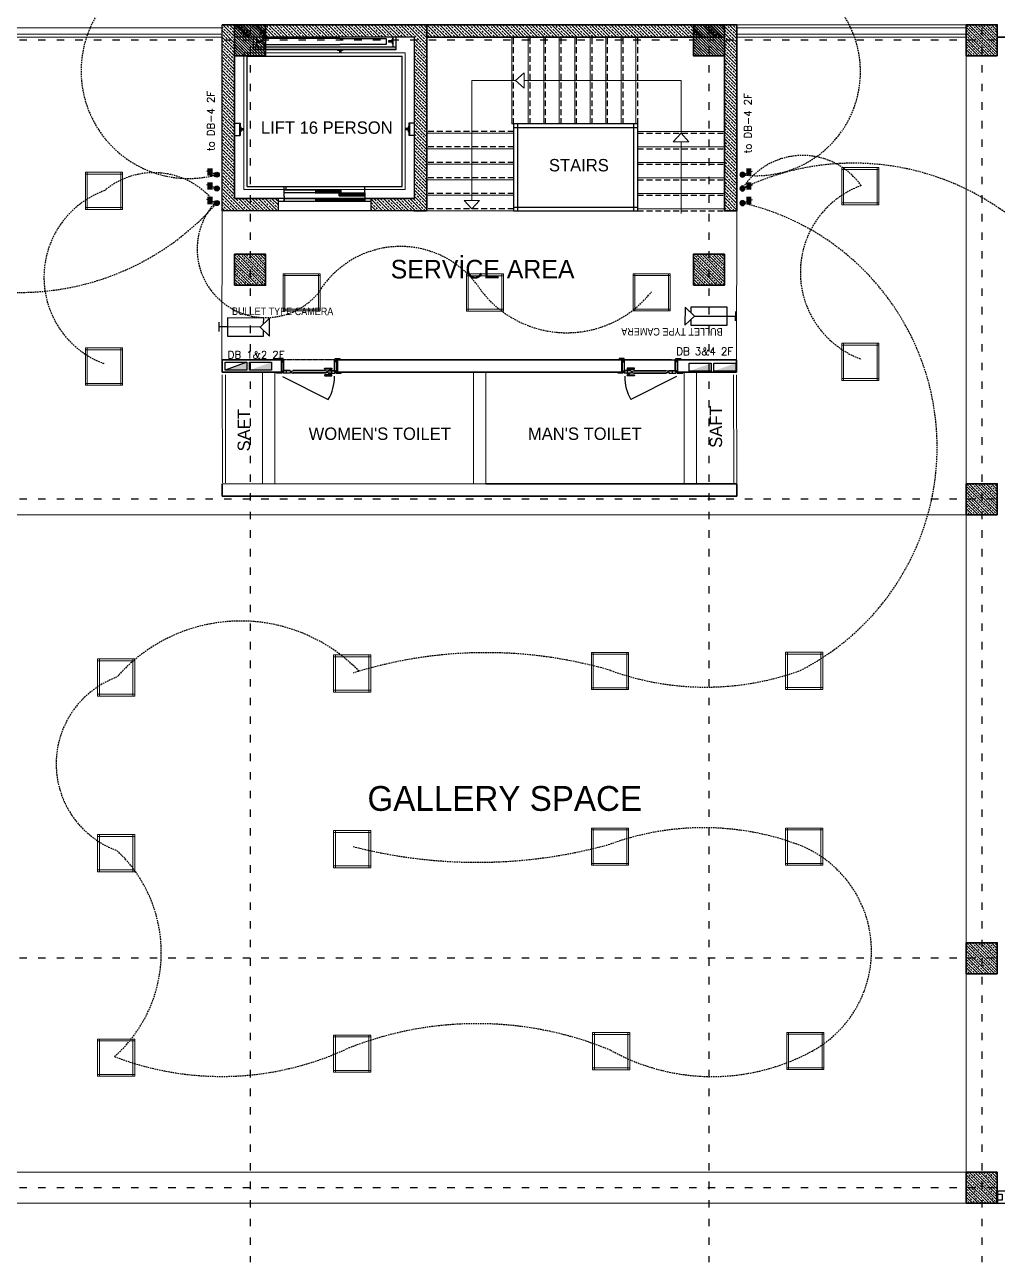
# Model space of a CAD drawing. Header units: millimetres. Extents: x -3207095 to 15275363, y 3702017 to 4798027.
# Drawn here: x 694425 to 695993, y 4469508 to 4471503 of the extents above; entities that cross this region are included whole.
import ezdxf

# ---------------------------------------------------------------- set-up
doc = ezdxf.new("R2010")
doc.units = ezdxf.units.MM
for name, pattern in [('ACAD_ISO03W100', [30, 12, -18]), ('DASHED', [19.05, 12.7, -6.35]), ('DUZ', [500, 500]), ('HIDDEN', [0.375, 0.25, -0.125])]:
    doc.linetypes.add(name, pattern=pattern)
doc.layers.get('0').update_dxf_attribs({"color": 1, "linetype": 'DUZ'})
for name, color, linetype in [('3K', 4, 'Continuous'), ('a-door', 2, 'Continuous'), ('a_aydinlatma', 5, 'Continuous'), ('AGAC', 116, 'Continuous'), ('EL-L-LS', 181, 'Continuous'), ('GOLGE', 8, 'HIDDEN'), ('GÖLGE', 8, 'DASHED'), ('KAPIACI1', 252, 'Continuous'), ('KOLTAR_F', 145, 'Continuous'), ('LOGO', 7, 'Continuous'), ('MH-EL-CCTV', 33, 'Continuous'), ('MH-TXT', 2, 'Continuous'), ('OLCU', 1, 'Continuous'), ('PEN', 161, 'Continuous'), ('Power_Legend$0$SMC-EL-DB', 170, 'Continuous'), ('SMC-TXT', 123, 'Continuous'), ('TR', 8, 'Continuous')]:
    doc.layers.add(name, color=color, linetype=linetype)
for name, color, linetype, lineweight in [('A-ANNO-PATT-4', 173, 'Continuous', 5), ('Area', 41, 'Continuous', 25), ('DUV', 220, 'Continuous', 50), ('DUVAR', 7, 'Continuous', 35), ('EL-L-WIR', 124, 'Continuous', 30), ('iç duvar', 7, 'Continuous', 50), ('KAPEN', 151, 'Continuous', 9), ('KOLON_F', 3, 'Continuous', 35)]:
    doc.layers.add(name, color=color, linetype=linetype, lineweight=lineweight)
doc.styles.add('smc-1', font='simplex.shx')
doc.styles.add('SMC-2', font='GOTHIC.TTF', dxfattribs={"width": 0.9})
pattern_1 = [(360, (488288.891, 4671963.3108), (8e-16, 1.5875), [])]

# ---------------------------------------------------------------- blocks, each defined once
blk = doc.blocks.new('LS-1WAY-4G')
at = {"layer": 'EL-L-LS'}
blk.add_hatch(color=181, dxfattribs=at).paths.add_polyline_path([(0.092, 0.092, 1), (-0.092, 0.092, 1)])
at = {"layer": 'EL-L-LS', "color": 181}
for p, q in [((0.031, 0.178), (0.132, 0.453)), ((-0.036, 0.4), (0.223, 0.4)), ((-0.036, 0.354), (0.223, 0.354)), ((-0.036, 0.308), (0.223, 0.308)), ((-0.036, 0.263), (0.223, 0.263))]:
    blk.add_line(p, q, dxfattribs=at)
blk.add_circle((0, 0.092), 0.0917, dxfattribs=at)
blk = doc.blocks.new('A$Cfe24bc4e')
at = {"layer": 'OLCU', "color": 40, "linetype": 'Continuous', "lineweight": 5, "true_color": 0xf8d731}
for p, q in [((0, 0), (0, 60)), ((0, 60), (60, 60)), ((3, 0), (3, 60)), ((57, 60), (57, 0)), ((60, 60), (60, 0)), ((0, 57), (60, 57)), ((60, 3), (0, 3)), ((60, 0), (0, 0))]:
    blk.add_line(p, q, dxfattribs=at)
blk = doc.blocks.new('CCTV-CAMERA')
for p, q in [((0, -0.104), (0, 0.104)), ((0.183, 0), (0, 0)), ((0.903, 0), (0.183, 0)), ((1.115, 0.2), (0.903, 0)), ((0.903, 0), (1.115, -0.2)), ((1.115, -0.2), (1.115, 0.2))]:
    blk.add_line(p, q)
blk.add_lwpolyline([(0.983, 0.076), (0.983, 0.2), (0.183, 0.2), (0.183, -0.2), (0.983, -0.2), (0.983, -0.076)])

msp = doc.modelspace()

# ---------------------------------------------------------------- hatches: boundary and pattern name
h = msp.add_hatch()
h.set_pattern_fill('ANSI33', color=252, scale=30, angle=90)
h.set_pattern_definition([(135, (5214379.525, 3724710.2185), (-5.303300859, -5.303300859), []), (135, (5214379.525, 3724715.522), (-5.303300859, -5.303300859), [3.75, -1.875])])
h.paths.add_polyline_path([(694833.4, 4471222.8), (694833.4, 4471202.8), (694743.4, 4471202.8), (694743.4, 4471502.8), (695073.4, 4471502.8), (695073.4, 4471202.8), (694983.4, 4471202.8), (694983.4, 4471222.8), (695053.4, 4471222.8), (695053.4, 4471482.8), (694763.4, 4471482.8), (694763.4, 4471222.8)])
h = msp.add_hatch()
h.set_pattern_fill('ANSI33', color=252, scale=30, angle=90)
h.set_pattern_definition([(135, (5215641.649, 3724710.2185), (-5.303300859, -5.303300859), []), (135, (5215641.649, 3724715.522), (-5.303300859, -5.303300859), [3.75, -1.875])])
h.paths.add_polyline_path([(695073.4, 4471482.8), (695073.4, 4471502.8), (695573.4, 4471502.8), (695573.4, 4471202.8), (695553.4, 4471202.8), (695553.4, 4471482.8)])
at = {"layer": 'KOLTAR_F'}
h = msp.add_hatch(dxfattribs=at)
h.set_pattern_fill('ANSI33', color=256, angle=90, style=0)
h.set_pattern_definition([(135, (5198295.835, 3810869.321), (-4.4901280605, -4.4901280605), []), (135, (5198295.835, 3810873.811), (-4.4901280605, -4.4901280605), [3.175, -1.5875])])
h.paths.add_polyline_path([(694813.4, 4471452.8), (694813.4, 4471502.8), (694763.4, 4471502.8), (694763.4, 4471452.8)])
h = msp.add_hatch(dxfattribs=at)
h.set_pattern_fill('ANSI33', color=256, angle=90, style=0)
h.set_pattern_definition([(135, (5199175.835, 3810869.321), (-4.4901280605, -4.4901280605), []), (135, (5199175.835, 3810873.811), (-4.4901280605, -4.4901280605), [3.175, -1.5875])])
h.paths.add_polyline_path([(694763.4, 4471452.8), (694763.4, 4471502.8), (694813.4, 4471502.8), (694813.4, 4471452.8)])
h = msp.add_hatch(dxfattribs=at)
h.set_pattern_fill('ANSI33', color=256, angle=90, style=0)
h.set_pattern_definition([(135, (5199035.835, 3810869.321), (-4.4901280605, -4.4901280605), []), (135, (5199035.835, 3810873.811), (-4.4901280605, -4.4901280605), [3.175, -1.5875])])
h.paths.add_polyline_path([(695553.4, 4471452.8), (695553.4, 4471502.8), (695503.4, 4471502.8), (695503.4, 4471452.8)])
h = msp.add_hatch(dxfattribs=at)
h.set_pattern_fill('ANSI33', color=256, angle=90, style=0)
h.set_pattern_definition([(135, (5199915.835, 3810869.321), (-4.4901280605, -4.4901280605), []), (135, (5199915.835, 3810873.811), (-4.4901280605, -4.4901280605), [3.175, -1.5875])])
h.paths.add_polyline_path([(695503.4, 4471452.8), (695503.4, 4471502.8), (695553.4, 4471502.8), (695553.4, 4471452.8)])
h = msp.add_hatch(dxfattribs=at)
h.set_pattern_fill('ANSI33', color=256, angle=90, style=0)
h.set_pattern_definition([(135, (5199475.835, 3810869.321), (-4.4901280605, -4.4901280605), []), (135, (5199475.835, 3810873.811), (-4.4901280605, -4.4901280605), [3.175, -1.5875])])
h.paths.add_polyline_path([(695993.4, 4471452.8), (695993.4, 4471502.8), (695943.4, 4471502.8), (695943.4, 4471452.8)])
h = msp.add_hatch(dxfattribs=at)
h.set_pattern_fill('ANSI33', color=256, angle=90, style=0)
h.set_pattern_definition([(135, (5199175.835, 3810499.321), (-4.4901280605, -4.4901280605), []), (135, (5199175.835, 3810503.811), (-4.4901280605, -4.4901280605), [3.175, -1.5875])])
h.paths.add_polyline_path([(694763.4, 4471082.8), (694763.4, 4471132.8), (694813.4, 4471132.8), (694813.4, 4471082.8)])
h = msp.add_hatch(dxfattribs=at)
h.set_pattern_fill('ANSI33', color=256, angle=90, style=0)
h.set_pattern_definition([(135, (5199915.835, 3810499.321), (-4.4901280605, -4.4901280605), []), (135, (5199915.835, 3810503.811), (-4.4901280605, -4.4901280605), [3.175, -1.5875])])
h.paths.add_polyline_path([(695503.4, 4471082.8), (695503.4, 4471132.8), (695553.4, 4471132.8), (695553.4, 4471082.8)])
h = msp.add_hatch(dxfattribs=at)
h.set_pattern_fill('ANSI33', color=256, angle=90, style=0)
h.set_pattern_definition([(135, (5199475.835, 3810129.321), (-4.4901280605, -4.4901280605), []), (135, (5199475.835, 3810133.811), (-4.4901280605, -4.4901280605), [3.175, -1.5875])])
h.paths.add_polyline_path([(695993.4, 4470712.8), (695993.4, 4470762.8), (695943.4, 4470762.8), (695943.4, 4470712.8)])
h = msp.add_hatch(dxfattribs=at)
h.set_pattern_fill('ANSI33', color=256, angle=90, style=0)
h.set_pattern_definition([(135, (5199475.835, 3809389.321), (-4.4901280605, -4.4901280605), []), (135, (5199475.835, 3809393.811), (-4.4901280605, -4.4901280605), [3.175, -1.5875])])
h.paths.add_polyline_path([(695993.4, 4469972.8), (695993.4, 4470022.8), (695943.4, 4470022.8), (695943.4, 4469972.8)])
h = msp.add_hatch(dxfattribs=at)
h.set_pattern_fill('ANSI33', color=256, angle=90, style=0)
h.set_pattern_definition([(135, (5199475.835, 3809019.321), (-4.4901280605, -4.4901280605), []), (135, (5199475.835, 3809023.811), (-4.4901280605, -4.4901280605), [3.175, -1.5875])])
h.paths.add_polyline_path([(695993.4, 4469602.8), (695993.4, 4469652.8), (695943.4, 4469652.8), (695943.4, 4469602.8)])
at = {"layer": 'Power_Legend$0$SMC-EL-DB'}
for points in [[(694783.3, 4470946), (694783.3, 4470958.7), (694747.9, 4470946)], [(694822.8, 4470946.1), (694822.8, 4470958.8), (694787.4, 4470946.1)], [(695532.1, 4470944.4), (695532.1, 4470957.1), (695496.7, 4470944.4)], [(695571.5, 4470944.5), (695571.5, 4470957.2), (695536.1, 4470944.5)]]:
    msp.add_hatch(color=256, dxfattribs=at).paths.add_polyline_path(points)
at = {"layer": 'TR'}
h = msp.add_hatch(dxfattribs=at)
h.set_pattern_fill('LINE', color=256, scale=0.5, angle=360, style=0)
h.set_pattern_definition(pattern_1)
h.paths.add_polyline_path([(694934.9, 4471236.8), (694934.9, 4471231.8), (694931.9, 4471231.8), (694893.4, 4471231.8), (694893.4, 4471236.8)])
h.paths.add_polyline_path([(694973.4, 4471231.8), (694973.4, 4471226.8), (694931.9, 4471226.8), (694931.9, 4471231.8)])
h = msp.add_hatch(dxfattribs=at)
h.set_pattern_fill('LINE', color=256, scale=0.5, angle=360, style=0)
h.set_pattern_definition(pattern_1)
h.paths.add_polyline_path([(694973.4, 4471222.8), (694973.4, 4471217.8), (694893.4, 4471217.8), (694893.4, 4471222.8)])

# ---------------------------------------------------------------- linework, layer by layer
at = {"color": 232, "linetype": 'ACAD_ISO03W100'}
for p, q in [((694788.4, 4472637.8), (694788.4, 4469507.8)), ((695528.4, 4472637.8), (695528.4, 4469507.8)), ((695968.4, 4472637.8), (695968.4, 4469507.8)), ((697128.4, 4471477.8), (693188.4, 4471477.8)), ((697128.4, 4470737.8), (693188.4, 4470737.8)), ((697128.4, 4469997.8), (693188.4, 4469997.8)), ((697128.4, 4469627.8), (693188.4, 4469627.8))]:
    msp.add_line(p, q, dxfattribs=at)
at = {"color": 7}
for p, q in [((695573.4, 4471502.8), (694743.4, 4471502.8)), ((695073.4, 4471202.8), (695073.4, 4471502.8)), ((695073.4, 4471202.8), (695073.4, 4471502.8)), ((695573.4, 4471502.8), (695573.4, 4471202.8)), ((695053.4, 4471482.8), (694763.4, 4471482.8)), ((694763.4, 4471222.8), (694763.4, 4471482.8)), ((695053.4, 4471222.8), (695053.4, 4471482.8)), ((695073.4, 4471482.8), (695553.4, 4471482.8)), ((695553.4, 4471482.8), (695553.4, 4471202.8)), ((695053.4, 4471222.8), (694763.4, 4471222.8)), ((695073.4, 4471202.8), (694743.4, 4471202.8)), ((695052.4, 4471202.8), (695072.4, 4471202.8)), ((695552.9, 4471202.8), (695572.9, 4471202.8)), ((694839.1, 4470942.8), (694839.1, 4470962.8)), ((694929.1, 4470942.8), (694929.1, 4470962.8)), ((695387.6, 4470942.8), (695387.6, 4470962.8)), ((695477.6, 4470942.8), (695477.6, 4470962.8))]:
    msp.add_line(p, q, dxfattribs=at)
at = {"color": 0, "lineweight": 18, "ltscale": 40}
for p, q in [((695073.4, 4471502.8), (694743.4, 4471502.8)), ((695073.4, 4471202.8), (695073.4, 4471502.8)), ((695073.4, 4471502.8), (695073.4, 4471202.8)), ((695053.4, 4471482.8), (694763.4, 4471482.8)), ((694763.4, 4471482.8), (694763.4, 4471222.8)), ((695053.4, 4471222.8), (695053.4, 4471482.8)), ((694833.4, 4471222.8), (694763.4, 4471222.8)), ((695053.4, 4471222.8), (694983.4, 4471222.8)), ((694833.4, 4471202.8), (694743.4, 4471202.8)), ((695073.4, 4471202.8), (694983.4, 4471202.8))]:
    msp.add_line(p, q, dxfattribs=at)
at = {"color": 30}
for p, q in [((694839.1, 4470962.8), (694839.1, 4470942.8)), ((695477.6, 4470962.8), (695477.6, 4470942.8))]:
    msp.add_line(p, q, dxfattribs=at)
at = {"color": 7}
for points in [[(694833.4, 4471222.8), (694833.4, 4471202.8), (694743.4, 4471202.8), (694743.4, 4471502.8), (695073.4, 4471502.8), (695073.4, 4471202.8), (694983.4, 4471202.8), (694983.4, 4471222.8), (695053.4, 4471222.8), (695053.4, 4471482.8), (694763.4, 4471482.8), (694763.4, 4471222.8), (694833.4, 4471222.8)], [(695073.4, 4471482.8), (695073.4, 4471502.8), (695573.4, 4471502.8), (695573.4, 4471202.8), (695553.4, 4471202.8), (695553.4, 4471482.8), (695073.4, 4471482.8)]]:
    msp.add_lwpolyline(points, dxfattribs=at)
at = {"color": 0, "lineweight": 18, "ltscale": 40}
for points in [[(695038.4, 4471457.3), (694778.4, 4471457.3), (694778.4, 4471237.3), (695038.4, 4471237.3)], [(695033.4, 4471452.3), (694783.4, 4471452.3), (694783.4, 4471242.3), (695033.4, 4471242.3)]]:
    msp.add_lwpolyline(points, close=True, dxfattribs=at)
at = {"layer": '3K'}
for p, q in [((694793.4, 4471482.4), (694793.4, 4471462.1)), ((694798.4, 4471482.4), (694798.4, 4471466.4)), ((694798.4, 4471479.9), (694799.4, 4471479.9)), ((694799.4, 4471479.9), (694799.4, 4471476.9)), ((694799.4, 4471476.9), (694805.4, 4471476.9)), ((694799.4, 4471474.9), (694805.4, 4471474.9)), ((694799.4, 4471474.9), (694799.4, 4471471.9)), ((694805.4, 4471476.9), (694805.4, 4471474.9)), ((695017.4, 4471476.9), (695011.4, 4471476.9)), ((695011.4, 4471476.9), (695011.4, 4471474.9)), ((695017.4, 4471474.9), (695011.4, 4471474.9)), ((695017.4, 4471479.9), (695017.4, 4471476.9)), ((695018.4, 4471479.9), (695017.4, 4471479.9)), ((695017.4, 4471474.9), (695017.4, 4471471.9)), ((695018.4, 4471482.4), (695018.4, 4471466.4)), ((695023.4, 4471482.4), (695023.4, 4471462.1)), ((695023.4, 4471466.4), (694793.4, 4471466.4)), ((695023.4, 4471463.1), (694793.4, 4471463.1)), ((695023.4, 4471462.1), (694793.4, 4471462.1)), ((694798.4, 4471471.9), (694799.4, 4471471.9)), ((694929.4, 4471462.1), (694929.4, 4471461.1)), ((694932.4, 4471461.1), (694929.4, 4471461.1)), ((694932.4, 4471461.1), (694932.4, 4471457.8)), ((694934.4, 4471457.8), (694932.4, 4471457.8)), ((694934.4, 4471461.1), (694934.4, 4471457.8)), ((694937.4, 4471461.1), (694934.4, 4471461.1)), ((694937.4, 4471462.1), (694937.4, 4471461.1)), ((695018.4, 4471471.9), (695017.4, 4471471.9)), ((694783.4, 4471242.3), (694783.4, 4471452.3)), ((694783.4, 4471452.3), (695033.4, 4471452.3)), ((695033.4, 4471242.3), (695033.4, 4471452.3)), ((694763.4, 4471344.4), (694772.4, 4471344.4)), ((694771.4, 4471344.4), (694771.4, 4471324.4)), ((694772.4, 4471344.4), (694772.4, 4471324.4)), ((694772.4, 4471338.4), (694773.4, 4471338.4)), ((694773.4, 4471338.4), (694773.4, 4471335.4)), ((694773.4, 4471335.4), (694777.4, 4471335.4)), ((694777.4, 4471335.4), (694777.4, 4471333.4)), ((695043.3, 4471335.4), (695039.3, 4471335.4)), ((695039.3, 4471335.4), (695039.3, 4471333.4)), ((695044.3, 4471338.4), (695043.3, 4471338.4)), ((695043.3, 4471338.4), (695043.3, 4471335.4)), ((695053.4, 4471344.4), (695044.3, 4471344.4)), ((695044.3, 4471344.4), (695044.3, 4471324.4)), ((695045.3, 4471344.4), (695045.3, 4471324.4)), ((694763.4, 4471324.4), (694772.4, 4471324.4)), ((694772.4, 4471330.4), (694773.4, 4471330.4)), ((694773.4, 4471333.4), (694773.4, 4471330.4)), ((694773.4, 4471333.4), (694777.4, 4471333.4)), ((695043.3, 4471333.4), (695039.3, 4471333.4)), ((695043.3, 4471333.4), (695043.3, 4471330.4)), ((695044.3, 4471330.4), (695043.3, 4471330.4)), ((695053.4, 4471324.4), (695044.3, 4471324.4)), ((694783.4, 4471242.3), (695033.4, 4471242.3)), ((694843.4, 4471225.8), (694843.4, 4471242.3)), ((694846.4, 4471236.8), (694846.4, 4471242.3)), ((694973.4, 4471225.8), (694973.4, 4471242.3)), ((694855.1, 4471222.8), (694833.4, 4471222.8)), ((694855.1, 4471217.8), (694833.4, 4471217.8)), ((694843.4, 4471225.8), (694843.4, 4471217.8)), ((694843.4, 4471217.8), (694843.4, 4471222.8)), ((694973.4, 4471225.8), (694973.4, 4471217.8))]:
    msp.add_line(p, q, dxfattribs=at)
for points in [[(694933.4, 4471480.9), (694808.9, 4471480.9), (694808.9, 4471470.9), (694933.4, 4471470.9)], [(694933.4, 4471480.9), (695007.9, 4471480.9), (695007.9, 4471470.9), (694933.4, 4471470.9)], [(694983.4, 4471217.8), (694843.4, 4471217.8), (694843.4, 4471222.8), (694983.4, 4471222.8)]]:
    msp.add_lwpolyline(points, dxfattribs=at)
for points in [[(694934.9, 4471231.8), (694843.4, 4471231.8), (694843.4, 4471236.8), (694934.9, 4471236.8)], [(694973.4, 4471226.8), (694931.9, 4471226.8), (694931.9, 4471231.8), (694973.4, 4471231.8)]]:
    msp.add_lwpolyline(points, close=True, dxfattribs=at)
at = {"layer": 'A-ANNO-PATT-4'}
msp.add_line((695210.4, 4471342.8), (695213.4, 4471342.8), dxfattribs=at)
for points in [[(695230.1, 4471412.8), (695230.1, 4471425.3), (695216.4, 4471412.8), (695230.1, 4471400.3), (695230.1, 4471412.8), (695483.4, 4471412.8), (695483.4, 4471327.8)], [(695146.1, 4471219.5), (695158.5, 4471219.5), (695146.1, 4471205.8), (695133.6, 4471219.5), (695146.1, 4471219.5), (695146.1, 4471412.8), (695216.4, 4471412.8)], [(695483.4, 4471314.1), (695495.8, 4471314.1), (695483.4, 4471327.8), (695470.9, 4471314.1), (695483.4, 4471314.1), (695483.4, 4471198.6)]]:
    msp.add_lwpolyline(points, dxfattribs=at)
at = {"layer": 'a-door'}
for p, q in [((694833.9, 4470964.6), (694833.9, 4470962.8)), ((694841.9, 4470964.6), (694833.9, 4470964.6)), ((694840.1, 4470962.8), (694833.9, 4470962.8)), ((694838.8, 4470962.8), (694840.1, 4470962.8)), ((694839.1, 4470942.8), (694839.1, 4470962.8)), ((694840.1, 4470959.6), (694840.1, 4470962.8)), ((694840.1, 4470959.6), (694841.9, 4470959.6)), ((694841.9, 4470959.6), (694841.9, 4470964.6)), ((694841.9, 4470962.8), (694843.2, 4470962.8)), ((694842.3, 4470962.5), (694841.9, 4470962.5)), ((694842.3, 4470945.5), (694842.3, 4470962.5)), ((694842.6, 4470945.2), (694842.6, 4470962.8)), ((694925.3, 4470962.8), (694924, 4470962.8)), ((694924.3, 4470945.2), (694924.3, 4470962.8)), ((694924.6, 4470962.5), (694925.3, 4470962.5)), ((694924.6, 4470945.5), (694924.6, 4470962.5)), ((694925.3, 4470964.6), (694933.3, 4470964.6)), ((694925.3, 4470959.6), (694925.3, 4470964.6)), ((694925.3, 4470959.6), (694925.3, 4470964.6)), ((694927.1, 4470959.6), (694925.3, 4470959.6)), ((694927.1, 4470959.6), (694925.3, 4470959.6)), ((694927.1, 4470962.8), (694933.3, 4470962.8)), ((694928.4, 4470962.8), (694927.1, 4470962.8)), ((694927.1, 4470959.6), (694927.1, 4470962.8)), ((694927.1, 4470959.6), (694927.1, 4470962.8)), ((694928.4, 4470962.8), (694927.1, 4470962.8)), ((694927.8, 4470942.8), (694927.8, 4470962.8)), ((694933.3, 4470964.6), (694933.3, 4470962.8)), ((694933.3, 4470964.6), (694933.3, 4470962.8)), ((695391.4, 4470964.6), (695383.4, 4470964.6)), ((695383.4, 4470964.6), (695383.4, 4470962.8)), ((695383.4, 4470964.6), (695383.4, 4470962.8)), ((695389.6, 4470962.8), (695383.4, 4470962.8)), ((695388.3, 4470962.8), (695389.6, 4470962.8)), ((695388.3, 4470962.8), (695389.6, 4470962.8)), ((695388.9, 4470942.8), (695388.9, 4470962.8)), ((695389.6, 4470959.6), (695389.6, 4470962.8)), ((695389.6, 4470959.6), (695389.6, 4470962.8)), ((695389.6, 4470959.6), (695391.4, 4470959.6)), ((695389.6, 4470959.6), (695391.4, 4470959.6)), ((695391.4, 4470959.6), (695391.4, 4470964.6)), ((695391.4, 4470959.6), (695391.4, 4470964.6)), ((695391.4, 4470962.8), (695392.7, 4470962.8)), ((695392.1, 4470962.5), (695391.4, 4470962.5)), ((695392.1, 4470945.5), (695392.1, 4470962.5)), ((695392.4, 4470945.2), (695392.4, 4470962.8)), ((695474.8, 4470962.8), (695473.5, 4470962.8)), ((695474.1, 4470945.2), (695474.1, 4470962.8)), ((695474.4, 4470962.5), (695474.8, 4470962.5)), ((695474.4, 4470945.5), (695474.4, 4470962.5)), ((695474.8, 4470959.6), (695474.8, 4470964.6)), ((695474.8, 4470964.6), (695482.8, 4470964.6)), ((695476.6, 4470959.6), (695474.8, 4470959.6)), ((695477.9, 4470962.8), (695476.6, 4470962.8)), ((695476.6, 4470959.6), (695476.6, 4470962.8)), ((695476.6, 4470962.8), (695482.8, 4470962.8)), ((695477.6, 4470942.8), (695477.6, 4470962.8)), ((695482.8, 4470964.6), (695482.8, 4470962.8)), ((694838.6, 4470942.8), (694839.1, 4470942.8)), ((694839.4, 4470943.1), (694841.3, 4470943.1)), ((694839.4, 4470942.8), (694841.6, 4470942.8)), ((694841.2, 4470942.8), (694841.9, 4470942.8)), ((694841.7, 4470941), (694841.2, 4470942.8)), ((694841.3, 4470943.1), (694841.3, 4470945.5)), ((694842.3, 4470945.5), (694841.3, 4470945.5)), ((694841.3, 4470942.5), (694842.2, 4470942.5)), ((694841.6, 4470942.8), (694841.6, 4470945.2)), ((694842.6, 4470945.2), (694841.6, 4470945.2)), ((694852.4, 4470941.3), (694841.6, 4470941.3)), ((694852.8, 4470941), (694841.7, 4470941)), ((694852.8, 4470945.2), (694841.9, 4470945.2)), ((694841.9, 4470945.2), (694841.9, 4470942.8)), ((694852.4, 4470944.9), (694842.2, 4470944.9)), ((694842.2, 4470944.9), (694842.2, 4470942.5)), ((694847, 4470941.3), (694847, 4470944.9)), ((694852.8, 4470944.9), (694852.8, 4470945.2)), ((694852.8, 4470941.3), (694852.8, 4470941)), ((694853.4, 4470944.3), (694853.6, 4470944.3)), ((694853.4, 4470943.7), (694853.4, 4470943.9)), ((694853.7, 4470943.7), (694853.4, 4470943.7)), ((694853.4, 4470942.5), (694853.4, 4470942.3)), ((694853.7, 4470942.5), (694853.4, 4470942.5)), ((694853.4, 4470941.9), (694853.6, 4470941.9)), ((694853.6, 4470944.1), (694853.6, 4470944.3)), ((694853.6, 4470944.1), (694853.8, 4470944.1)), ((694853.6, 4470942.1), (694853.8, 4470942.1)), ((694853.6, 4470942.1), (694853.6, 4470941.9)), ((694853.7, 4470943.7), (694857.6, 4470944.7)), ((694853.7, 4470942.5), (694857.6, 4470941.5)), ((694853.8, 4470944.1), (694857.2, 4470945)), ((694853.8, 4470942.1), (694857.2, 4470941.2)), ((694909.4, 4470945.2), (694857.2, 4470945.2)), ((694857.2, 4470945.2), (694857.6, 4470945.2)), ((694857.2, 4470945.2), (694857.2, 4470945)), ((694857.2, 4470945.2), (694857.2, 4470945)), ((694857.2, 4470941), (694857.2, 4470941.2)), ((694857.2, 4470941), (694857.2, 4470941.2)), ((694909.4, 4470941), (694857.2, 4470941)), ((694857.2, 4470941), (694857.6, 4470941)), ((694909.4, 4470944.8), (694857.6, 4470944.8)), ((694857.6, 4470944.8), (694857.6, 4470944.7)), ((694857.6, 4470941.4), (694857.6, 4470941.5)), ((694909.4, 4470941.4), (694857.6, 4470941.4)), ((694909.8, 4470945.2), (694909.4, 4470945.2)), ((694909.4, 4470944.8), (694909.4, 4470944.7)), ((694913.3, 4470943.7), (694909.4, 4470944.7)), ((694913.3, 4470942.5), (694909.4, 4470941.5)), ((694909.4, 4470941.4), (694909.4, 4470941.5)), ((694909.8, 4470941), (694909.4, 4470941)), ((694909.8, 4470945.2), (694909.8, 4470945)), ((694909.8, 4470945.2), (694909.8, 4470945)), ((694913.2, 4470944.1), (694909.8, 4470945)), ((694913.2, 4470942.1), (694909.8, 4470941.2)), ((694909.8, 4470941), (694909.8, 4470941.2)), ((694909.8, 4470941), (694909.8, 4470941.2)), ((694913.3, 4470944.1), (694913.2, 4470944.1)), ((694913.3, 4470942.1), (694913.2, 4470942.1)), ((694913.6, 4470944.3), (694913.3, 4470944.3)), ((694913.3, 4470944.1), (694913.3, 4470944.3)), ((694913.3, 4470943.7), (694913.6, 4470943.7)), ((694913.3, 4470942.5), (694913.6, 4470942.5)), ((694913.3, 4470942.1), (694913.3, 4470941.9)), ((694913.6, 4470941.9), (694913.3, 4470941.9)), ((694913.6, 4470943.7), (694913.6, 4470943.9)), ((694913.6, 4470942.5), (694913.6, 4470942.3)), ((694914.2, 4470945.2), (694925, 4470945.2)), ((694914.2, 4470944.9), (694914.2, 4470945.2)), ((694914.2, 4470941.3), (694914.2, 4470941)), ((694914.2, 4470941), (694925.3, 4470941)), ((694914.6, 4470944.9), (694924.7, 4470944.9)), ((694914.6, 4470941.3), (694925.3, 4470941.3)), ((694919.9, 4470941.3), (694919.9, 4470944.9)), ((694924.3, 4470945.2), (694925.3, 4470945.2)), ((694924.6, 4470945.5), (694925.6, 4470945.5)), ((694924.7, 4470944.9), (694924.7, 4470942.5)), ((694925.6, 4470942.5), (694924.7, 4470942.5)), ((694925, 4470945.2), (694925, 4470942.8)), ((694925.7, 4470942.8), (694925, 4470942.8)), ((694925.3, 4470942.8), (694925.3, 4470945.2)), ((694927.5, 4470942.8), (694925.3, 4470942.8)), ((694925.3, 4470941), (694925.7, 4470942.8)), ((694925.6, 4470943.1), (694925.6, 4470945.5)), ((694927.5, 4470943.1), (694925.6, 4470943.1)), ((695389.2, 4470943.1), (695391.1, 4470943.1)), ((695389.2, 4470942.8), (695391.4, 4470942.8)), ((695391.5, 4470941), (695391, 4470942.8)), ((695391, 4470942.8), (695391.7, 4470942.8)), ((695392.1, 4470945.5), (695391.1, 4470945.5)), ((695391.1, 4470943.1), (695391.1, 4470945.5)), ((695391.1, 4470942.5), (695392, 4470942.5)), ((695392.4, 4470945.2), (695391.4, 4470945.2)), ((695391.4, 4470942.8), (695391.4, 4470945.2)), ((695402.2, 4470941.3), (695391.4, 4470941.3)), ((695402.6, 4470941), (695391.5, 4470941)), ((695402.6, 4470945.2), (695391.7, 4470945.2)), ((695391.7, 4470945.2), (695391.7, 4470942.8)), ((695402.2, 4470944.9), (695392, 4470944.9)), ((695392, 4470944.9), (695392, 4470942.5)), ((695396.8, 4470941.3), (695396.8, 4470944.9)), ((695402.6, 4470944.9), (695402.6, 4470945.2)), ((695402.6, 4470941.3), (695402.6, 4470941)), ((695403.2, 4470944.3), (695403.4, 4470944.3)), ((695403.2, 4470943.7), (695403.2, 4470943.9)), ((695403.5, 4470943.7), (695403.2, 4470943.7)), ((695403.2, 4470942.5), (695403.2, 4470942.3)), ((695403.5, 4470942.5), (695403.2, 4470942.5)), ((695403.2, 4470941.9), (695403.4, 4470941.9)), ((695403.4, 4470944.1), (695403.4, 4470944.3)), ((695403.4, 4470944.1), (695403.5, 4470944.1)), ((695403.4, 4470942.1), (695403.5, 4470942.1)), ((695403.4, 4470942.1), (695403.4, 4470941.9)), ((695403.5, 4470944.1), (695407, 4470945)), ((695403.5, 4470943.7), (695407.4, 4470944.7)), ((695403.5, 4470942.5), (695407.4, 4470941.5)), ((695403.5, 4470942.1), (695407, 4470941.2)), ((695407, 4470945.2), (695407.4, 4470945.2)), ((695407, 4470945.2), (695407, 4470945)), ((695407, 4470945.2), (695407, 4470945)), ((695407, 4470941), (695407, 4470941.2)), ((695407, 4470941), (695407, 4470941.2)), ((695407, 4470941), (695407.4, 4470941)), ((695407.4, 4470945.2), (695459.6, 4470945.2)), ((695407.4, 4470944.8), (695459.2, 4470944.8)), ((695407.4, 4470944.8), (695407.4, 4470944.7)), ((695407.4, 4470941.4), (695407.4, 4470941.5)), ((695407.4, 4470941.4), (695459.2, 4470941.4)), ((695407.4, 4470941), (695459.6, 4470941)), ((695459.6, 4470945.2), (695459.2, 4470945.2)), ((695459.2, 4470944.8), (695459.2, 4470944.7)), ((695463.1, 4470943.7), (695459.2, 4470944.7)), ((695463.1, 4470942.5), (695459.2, 4470941.5)), ((695459.2, 4470941.4), (695459.2, 4470941.5)), ((695459.6, 4470941), (695459.2, 4470941)), ((695459.6, 4470945.2), (695459.6, 4470945)), ((695459.6, 4470945.2), (695459.6, 4470945)), ((695463, 4470944.1), (695459.6, 4470945)), ((695463, 4470942.1), (695459.6, 4470941.2)), ((695459.6, 4470941), (695459.6, 4470941.2)), ((695459.6, 4470941), (695459.6, 4470941.2)), ((695463.1, 4470944.1), (695463, 4470944.1)), ((695463.1, 4470942.1), (695463, 4470942.1)), ((695463.4, 4470944.3), (695463.1, 4470944.3)), ((695463.1, 4470944.1), (695463.1, 4470944.3)), ((695463.1, 4470943.7), (695463.4, 4470943.7)), ((695463.1, 4470942.5), (695463.4, 4470942.5)), ((695463.1, 4470942.1), (695463.1, 4470941.9)), ((695463.4, 4470941.9), (695463.1, 4470941.9)), ((695463.4, 4470943.7), (695463.4, 4470943.9)), ((695463.4, 4470942.5), (695463.4, 4470942.3)), ((695464, 4470945.2), (695474.8, 4470945.2)), ((695464, 4470944.9), (695464, 4470945.2)), ((695464, 4470941.3), (695464, 4470941)), ((695464, 4470941), (695475, 4470941)), ((695464.4, 4470944.9), (695474.5, 4470944.9)), ((695464.4, 4470941.3), (695475.1, 4470941.3)), ((695469.7, 4470941.3), (695469.7, 4470944.9)), ((695474.1, 4470945.2), (695475.1, 4470945.2)), ((695474.4, 4470945.5), (695475.4, 4470945.5)), ((695474.5, 4470944.9), (695474.5, 4470942.5)), ((695475.4, 4470942.5), (695474.5, 4470942.5)), ((695474.8, 4470945.2), (695474.8, 4470942.8)), ((695475.5, 4470942.8), (695474.8, 4470942.8)), ((695475, 4470941), (695475.5, 4470942.8)), ((695475.1, 4470942.8), (695475.1, 4470945.2)), ((695477.3, 4470942.8), (695475.1, 4470942.8)), ((695475.4, 4470943.1), (695475.4, 4470945.5)), ((695477.3, 4470943.1), (695475.4, 4470943.1)), ((695478.1, 4470942.8), (695477.6, 4470942.8))]:
    msp.add_line(p, q, dxfattribs=at)
for points in [[(694839.2, 4470942.8), (694839.7, 4470942.8), (694839.7, 4470941), (694830.7, 4470941), (694830.7, 4470942.8), (694838.9, 4470942.8)], [(694927.5, 4470942.8), (694927, 4470942.8), (694927, 4470941), (694935, 4470941), (694935, 4470942.8), (694927.8, 4470942.8)], [(695389.2, 4470942.8), (695389.7, 4470942.8), (695389.7, 4470941), (695381.7, 4470941), (695381.7, 4470942.8), (695388.9, 4470942.8)], [(695477.5, 4470942.8), (695477, 4470942.8), (695477, 4470941), (695486, 4470941), (695486, 4470942.8), (695477.8, 4470942.8)]]:
    msp.add_lwpolyline(points, dxfattribs=at)
for points in [[(694839.1, 4470943.5), (694839.4, 4470943.5), (694839.4, 4470942), (694839.1, 4470942)], [(694920.7, 4470945.7), (694920.7, 4470945.2), (694915.7, 4470945.2), (694915.7, 4470945.7)], [(694920.7, 4470940.5), (694920.7, 4470941), (694915.7, 4470941), (694915.7, 4470940.5)], [(694918.7, 4470947.7), (694918.7, 4470945.7), (694917.7, 4470945.7), (694917.7, 4470947.7)], [(694918.7, 4470938.5), (694918.7, 4470940.5), (694917.7, 4470940.5), (694917.7, 4470938.5)], [(694927.8, 4470943.5), (694927.5, 4470943.5), (694927.5, 4470942), (694927.8, 4470942)], [(694927.8, 4470943.5), (694927.5, 4470943.5), (694927.5, 4470942), (694927.8, 4470942)], [(695388.9, 4470943.5), (695389.2, 4470943.5), (695389.2, 4470942), (695388.9, 4470942)], [(695388.9, 4470943.5), (695389.2, 4470943.5), (695389.2, 4470942), (695388.9, 4470942)], [(695396, 4470945.7), (695396, 4470945.2), (695401, 4470945.2), (695401, 4470945.7)], [(695396, 4470940.5), (695396, 4470941), (695401, 4470941), (695401, 4470940.5)], [(695398, 4470947.7), (695398, 4470945.7), (695399, 4470945.7), (695399, 4470947.7)], [(695398, 4470938.5), (695398, 4470940.5), (695399, 4470940.5), (695399, 4470938.5)], [(695477.6, 4470943.5), (695477.3, 4470943.5), (695477.3, 4470942), (695477.6, 4470942)]]:
    msp.add_lwpolyline(points, close=True, dxfattribs=at)
for points in [[(694920.4, 4470948.5), (694920.4, 4470948.4, -0.414214), (694919.7, 4470947.7), (694909.1, 4470947.7, -0.414214), (694908.4, 4470948.4), (694908.4, 4470948.5, -0.414214), (694909.1, 4470949.2), (694919.7, 4470949.2, -0.414214)], [(694920.4, 4470937.7), (694920.4, 4470937.8, 0.414214), (694919.7, 4470938.5), (694909.1, 4470938.5, 0.414214), (694908.4, 4470937.8), (694908.4, 4470937.7, 0.414214), (694909.1, 4470937), (694919.7, 4470937, 0.414214)], [(695396.3, 4470948.5), (695396.3, 4470948.4, 0.414214), (695397, 4470947.7), (695407.6, 4470947.7, 0.414214), (695408.3, 4470948.4), (695408.3, 4470948.5, 0.414214), (695407.6, 4470949.2), (695397, 4470949.2, 0.414214)], [(695396.3, 4470937.7), (695396.3, 4470937.8, -0.414214), (695397, 4470938.5), (695407.6, 4470938.5, -0.414214), (695408.3, 4470937.8), (695408.3, 4470937.7, -0.414214), (695407.6, 4470937), (695397, 4470937, -0.414214)]]:
    msp.add_lwpolyline(points, format="xyb", close=True, dxfattribs=at)
for centre in [(694840.8, 4470942.3), (695475.9, 4470942.3)]:
    msp.add_circle(centre, 0.5, dxfattribs=at)
for centre, radius, start, end in [((694853.4, 4470944.9), 1, 180, 270), ((694853.4, 4470941.3), 1, 90, 180), ((694853.4, 4470944.9), 0.6, 180, 270), ((694853.4, 4470941.3), 0.6, 90, 180), ((694913.6, 4470944.9), 1, 270, 0), ((694913.6, 4470944.9), 0.6, 270, 0), ((694913.6, 4470941.3), 1, 0, 90), ((694913.6, 4470941.3), 0.6, 0, 90), ((695403.2, 4470944.9), 1, 180, 270), ((695403.2, 4470941.3), 1, 90, 180), ((695403.2, 4470944.9), 0.6, 180, 270), ((695403.2, 4470941.3), 0.6, 90, 180), ((695463.4, 4470944.9), 0.6, 270, 0), ((695463.4, 4470944.9), 1, 270, 0), ((695463.4, 4470941.3), 1, 0, 90), ((695463.4, 4470941.3), 0.6, 0, 90)]:
    msp.add_arc(centre, radius, start, end, dxfattribs=at)
at = {"layer": 'a_aydinlatma', "linetype": 'HIDDEN', "ltscale": 10}
for centre, radius, start, end in [((694689, 4471428.3), 173.3, 100.6938, 285.2131), ((695605.1, 4471427.1), 167.6, 262.2226, 77.005), ((695679.7, 4471176.7), 115.4, 35.3297, 147.4228), ((695761.8, 4470864.9), 414.7, 36.9369, 115.6206), ((694633.1, 4471140), 124.3, 42.5636, 129.6441), ((694604.5, 4471095.8), 148.7, 109.8942, 250.1058), ((695824.5, 4471103.6), 148.7, 109.8942, 250.1058), ((694416.5, 4471494.4), 423.1, 246.9216, 318.72), ((694813.4, 4471141.2), 110.5, 137.2975, 319.9541), ((695492.7, 4470821.7), 403.7, 296.9509, 77.1564), ((695030.8, 4470990.5), 154.8, 32.7254, 149.0427), ((695299, 4471180.9), 174.6, 217.7136, 321.6021), ((694773.1, 4470275.7), 265.8, 44.1061, 138.675), ((695168.9, 4469772.7), 717.8, 73.7416, 107.3888), ((695522.7, 4470884.4), 449.4, 250.1058, 289.8942), ((694624.2, 4470311.3), 148.7, 109.8942, 250.1058), ((695519.6, 4469768.2), 440.1, 70.1058, 109.8942), ((695154.5, 4470953.4), 800.8, 255.5281, 285.6024), ((695606.9, 4470009.5), 183.6, 298.5984, 70.1058), ((694420.6, 4470007.2), 224.5, 311.5865, 47.0576), ((695154.3, 4469329.5), 562.9, 67.4924, 112.1885), ((694742, 4470288.4), 481, 249.0054, 294.537), ((695533.4, 4470144.3), 337.1, 240.961, 298.5984)]:
    msp.add_arc(centre, radius, start, end, dxfattribs=at)
at = {"layer": 'AGAC'}
for p, q in [((695993.4, 4469622.8), (696161.9, 4469622.8)), ((695993.4, 4469602.8), (696161.9, 4469602.8))]:
    msp.add_line(p, q, dxfattribs=at)
at = {"layer": 'Area'}
for p, q in [((695573.4, 4471202.8), (695573.4, 4471456.8)), ((695413.4, 4471342.8), (695213.4, 4471342.8)), ((695213.4, 4471342.8), (695213.4, 4471202.8)), ((695413.4, 4471336.8), (695213.4, 4471336.8)), ((695219.4, 4471342.8), (695219.4, 4471202.8)), ((695407.4, 4471202.8), (695407.4, 4471342.8)), ((695413.4, 4471202.8), (695413.4, 4471342.8)), ((695213.4, 4471208.8), (695413.4, 4471208.8)), ((695213.4, 4471202.8), (695413.4, 4471202.8))]:
    msp.add_line(p, q, dxfattribs=at)
for points in [[(695573.4, 4471202.8), (695573.4, 4471502.8), (695143.4, 4471502.8)], [(695553.4, 4471502.8), (695573.4, 4471502.8), (695573.4, 4471202.8)]]:
    msp.add_lwpolyline(points, dxfattribs=at)
at = {"layer": 'DUV'}
msp.add_line((695993.4, 4469602.8), (695993.4, 4469622.8), dxfattribs=at)
at = {"layer": 'DUVAR'}
for p, q in [((695993.4, 4471482.8), (696243.4, 4471482.8)), ((694743.4, 4470962.8), (694743.4, 4470942.8)), ((694828.4, 4470962.8), (694743.4, 4470962.8)), ((694838.8, 4470962.8), (694828.4, 4470962.8)), ((694839.1, 4470942.8), (694839.1, 4470962.8)), ((694839.1, 4470942.8), (694839.1, 4470962.8)), ((695467.9, 4470962.8), (694929.1, 4470962.8)), ((694929.1, 4470942.8), (694929.1, 4470962.8)), ((695387.6, 4470942.8), (695387.6, 4470962.8)), ((695477.6, 4470942.8), (695477.6, 4470962.8)), ((695477.6, 4470942.8), (695477.6, 4470962.8)), ((695477.9, 4470962.8), (695488.4, 4470962.8)), ((695487.9, 4470962.8), (695572.9, 4470962.8)), ((695572.9, 4470962.8), (695572.9, 4470942.8)), ((694828.4, 4470942.8), (694743.4, 4470942.8)), ((694838.6, 4470942.8), (694828.4, 4470942.8)), ((695387.6, 4470942.8), (694929.1, 4470942.8)), ((695478.1, 4470942.8), (695488.4, 4470942.8)), ((695487.9, 4470942.8), (695572.9, 4470942.8)), ((694743.4, 4470762.8), (694743.4, 4470742.8)), ((695168.4, 4470762.8), (695573.4, 4470762.8)), ((695573.4, 4470762.8), (695573.4, 4470742.8)), ((694743.4, 4470742.8), (695573.4, 4470742.8)), ((695993.4, 4469602.8), (695993.4, 4469622.8))]:
    msp.add_line(p, q, dxfattribs=at)
at = {"layer": 'GOLGE', "ltscale": 0.5}
for p, q in [((694924, 4470962.8), (694841.9, 4470962.8)), ((695392.7, 4470962.8), (695474.8, 4470962.8))]:
    msp.add_line(p, q, dxfattribs=at)
at = {"layer": 'GÖLGE', "ltscale": 0.75}
for p, q in [((695213.4, 4471342.8), (695213.4, 4471482.8)), ((695239.8, 4471342.8), (695239.8, 4471482.8)), ((695264.8, 4471342.8), (695264.8, 4471482.8)), ((695289.8, 4471342.8), (695289.8, 4471482.8)), ((695314.8, 4471342.8), (695314.8, 4471482.8)), ((695339.8, 4471342.8), (695339.8, 4471482.8)), ((695364.8, 4471342.8), (695364.8, 4471482.8)), ((695389.8, 4471342.8), (695389.8, 4471482.8)), ((695413.4, 4471342.8), (695413.4, 4471482.8)), ((695213.4, 4471330.8), (695073.4, 4471330.8)), ((695413.4, 4471327.8), (695553.4, 4471327.8)), ((695213.4, 4471305.8), (695073.4, 4471305.8)), ((695413.4, 4471302.8), (695553.4, 4471302.8)), ((695213.4, 4471280.8), (695073.4, 4471280.8)), ((695413.4, 4471277.8), (695553.4, 4471277.8)), ((695213.4, 4471255.8), (695073.4, 4471255.8)), ((695413.4, 4471252.8), (695553.4, 4471252.8)), ((695213.4, 4471230.8), (695073.4, 4471230.8)), ((695413.4, 4471227.8), (695553.4, 4471227.8)), ((695213.4, 4471205.8), (695073.4, 4471205.8)), ((695413.4, 4471202.8), (695553.4, 4471202.8))]:
    msp.add_line(p, q, dxfattribs=at)
at = {"layer": 'iç duvar', "color": 252, "linetype": 'Continuous', "lineweight": 5, "true_color": 0x939598}
for p, q in [((694813.4, 4471502.8), (695503.4, 4471502.8)), ((695573.4, 4471502.8), (695943.4, 4471502.8)), ((694743.4, 4471482.8), (694373.4, 4471482.8)), ((695573.4, 4471482.8), (695943.4, 4471482.8)), ((695943.4, 4471452.8), (695943.4, 4470762.8)), ((695943.4, 4470712.8), (695943.4, 4470022.8))]:
    msp.add_line(p, q, dxfattribs=at)
at = {"layer": 'iç duvar', "color": 251, "lineweight": 5}
for p, q in [((695210.4, 4471342.8), (695210.4, 4471482.8)), ((695236.8, 4471342.8), (695236.8, 4471482.8)), ((695261.8, 4471342.8), (695261.8, 4471482.8)), ((695286.8, 4471342.8), (695286.8, 4471482.8)), ((695311.8, 4471342.8), (695311.8, 4471482.8)), ((695336.8, 4471342.8), (695336.8, 4471482.8)), ((695361.8, 4471342.8), (695361.8, 4471482.8)), ((695386.8, 4471342.8), (695386.8, 4471482.8)), ((695410.4, 4471342.8), (695410.4, 4471482.8)), ((695213.4, 4471327.8), (695073.4, 4471327.8)), ((695413.4, 4471330.8), (695553.4, 4471330.8)), ((695213.4, 4471302.8), (695073.4, 4471302.8)), ((695413.4, 4471305.8), (695553.4, 4471305.8)), ((695213.4, 4471277.8), (695073.4, 4471277.8)), ((695413.4, 4471280.8), (695553.4, 4471280.8)), ((695413.4, 4471255.8), (695553.4, 4471255.8)), ((695213.4, 4471252.8), (695073.4, 4471252.8)), ((695213.4, 4471227.8), (695073.4, 4471227.8)), ((695413.4, 4471230.8), (695553.4, 4471230.8)), ((694743.4, 4471202.8), (694742.9, 4470962.8)), ((695213.4, 4471202.8), (695073.4, 4471202.8)), ((695413.4, 4471205.8), (695553.4, 4471205.8)), ((695573.4, 4471202.8), (695572.9, 4470962.8)), ((694743.4, 4470938.4), (694743.8, 4470764.4)), ((694748.4, 4470938.4), (694748.8, 4470764.4)), ((695567.9, 4470938.4), (695568.4, 4470764.4)), ((695572.9, 4470938.4), (695573.4, 4470764.4))]:
    msp.add_line(p, q, dxfattribs=at)
at = {"layer": 'iç duvar', "color": 7, "lineweight": 18}
for p, q in [((695148.4, 4470762.8), (694743.4, 4470762.8)), ((694373.4, 4469602.8), (695943.4, 4469602.8))]:
    msp.add_line(p, q, dxfattribs=at)
for points in [[(694929.1, 4470962.8), (695387.6, 4470962.8), (695387.6, 4470942.8), (694929.1, 4470942.8)], [(694808.4, 4470942.8), (694828.4, 4470942.8), (694828.4, 4470762.8), (694808.4, 4470762.8)], [(695148.4, 4470942.8), (695168.4, 4470942.8), (695168.4, 4470762.8), (695148.4, 4470762.8)], [(695488.4, 4470942.8), (695508.4, 4470942.8), (695508.4, 4470762.8), (695488.4, 4470762.8)]]:
    msp.add_lwpolyline(points, close=True, dxfattribs=at)
for points in [[(694808.4, 4470942.8), (694808.4, 4470762.8)], [(694828.4, 4470942.8), (694828.4, 4470762.8)], [(695148.4, 4470942.8), (695148.4, 4470762.8)], [(695168.4, 4470942.8), (695168.4, 4470762.8)], [(695488.4, 4470942.8), (695488.4, 4470762.8)], [(695508.4, 4470942.8), (695508.4, 4470762.8)]]:
    msp.add_lwpolyline(points, dxfattribs=at)
at = {"layer": 'iç duvar', "color": 7, "linetype": 'Continuous', "lineweight": 5}
msp.add_lwpolyline([(694373.4, 4470712.8), (695943.4, 4470712.8), (695943.4, 4469652.8), (694373.4, 4469652.8)], close=True, dxfattribs=at)
at = {"layer": 'KAPEN'}
for p, q in [((694743.4, 4471497.8), (694373.4, 4471497.8)), ((695573.4, 4471497.8), (695943.4, 4471497.8)), ((694743.4, 4471487.8), (694373.4, 4471487.8)), ((695573.4, 4471487.8), (695943.4, 4471487.8))]:
    msp.add_line(p, q, dxfattribs=at)
at = {"layer": 'KAPIACI1'}
for p, q in [((694983.4, 4471222.8), (694833.4, 4471222.8)), ((694983.4, 4471202.8), (694833.4, 4471202.8))]:
    msp.add_line(p, q, dxfattribs=at)
at = {"layer": 'KOLON_F'}
for points in [[(694813.4, 4471452.8), (694813.4, 4471502.8), (694763.4, 4471502.8), (694763.4, 4471452.8)], [(694763.4, 4471452.8), (694763.4, 4471502.8), (694813.4, 4471502.8), (694813.4, 4471452.8)], [(695553.4, 4471452.8), (695553.4, 4471502.8), (695503.4, 4471502.8), (695503.4, 4471452.8)], [(695503.4, 4471452.8), (695503.4, 4471502.8), (695553.4, 4471502.8), (695553.4, 4471452.8)], [(695993.4, 4471452.8), (695993.4, 4471502.8), (695943.4, 4471502.8), (695943.4, 4471452.8)], [(694763.4, 4471082.8), (694763.4, 4471132.8), (694813.4, 4471132.8), (694813.4, 4471082.8)], [(695503.4, 4471082.8), (695503.4, 4471132.8), (695553.4, 4471132.8), (695553.4, 4471082.8)], [(695993.4, 4470712.8), (695993.4, 4470762.8), (695943.4, 4470762.8), (695943.4, 4470712.8)], [(695993.4, 4469972.8), (695993.4, 4470022.8), (695943.4, 4470022.8), (695943.4, 4469972.8)], [(695993.4, 4469602.8), (695993.4, 4469652.8), (695943.4, 4469652.8), (695943.4, 4469602.8)]]:
    msp.add_lwpolyline(points, close=True, dxfattribs=at)
at = {"layer": 'LOGO'}
for p, q in [((694840.7, 4470936), (694914.4, 4470898.5)), ((695476, 4470936), (695402.3, 4470898.5))]:
    msp.add_line(p, q, dxfattribs=at)
for centre, start, end in [((694851.9, 4470935), 329.7284, 0.7963), ((695464.9, 4470935), 179.2037, 210.2716)]:
    msp.add_arc(centre, 72.4, start, end, dxfattribs=at)
at = {"layer": 'PEN'}
msp.add_lwpolyline([(696001.4, 4469617.8), (696001.4, 4469617.8), (696001.4, 4469607.8), (695993.4, 4469607.8), (695993.4, 4469607.8), (695993.4, 4469617.8), (695993.4, 4469617.8), (695993.4, 4469617.8), (696001.4, 4469617.8)], close=True, dxfattribs=at)
at = {"layer": 'Power_Legend$0$SMC-EL-DB', "ltscale": 0.8}
msp.add_line((694783.3, 4470958.7), (694747.9, 4470946), dxfattribs=at)
for points in [[(694783.3, 4470946), (694747.9, 4470946), (694747.9, 4470958.7), (694783.3, 4470958.7)], [(694822.8, 4470946.1), (694787.4, 4470946.1), (694787.4, 4470958.8), (694822.8, 4470958.8)], [(695532.1, 4470944.4), (695496.7, 4470944.4), (695496.7, 4470957.1), (695532.1, 4470957.1)], [(695571.5, 4470944.5), (695536.1, 4470944.5), (695536.1, 4470957.2), (695571.5, 4470957.2)]]:
    msp.add_lwpolyline(points, close=True, dxfattribs=at)

# ---------------------------------------------------------------- block references
at = {"layer": 'EL-L-WIR', "yscale": 44.23680000000058, "zscale": 44.23680000000058}
for p, xscale, rotation in [((694738.5, 4471261.1), 44.23680000000058, 90), ((695578.4, 4471261.1), -44.23680000000058, 270), ((694738.5, 4471238.8), 44.23680000000058, 90), ((695578.4, 4471238.8), -44.23680000000058, 270), ((694738.5, 4471215.3), 44.23680000000058, 90), ((695578.4, 4471215.3), -44.23680000000058, 270)]:
    msp.add_blockref('LS-1WAY-4G', p, dxfattribs=dict(at, xscale=xscale, rotation=rotation))
at = {"layer": 'MH-EL-CCTV', "xscale": 72.80656069238194, "yscale": 72.80656069238194, "zscale": 72.80656069238194}
for p, rotation in [((695570.9, 4471033), 179.8723105936712), ((694738.6, 4471015.6), 359.8723105944561)]:
    msp.add_blockref('CCTV-CAMERA', p, dxfattribs=dict(at, rotation=rotation))
at = {"layer": 'OLCU', "color": 252, "linetype": 'Continuous', "lineweight": 5, "true_color": 0x939598}
for p in [(694522.6, 4471205), (695742.5, 4471212.7), (694841.4, 4471041.4), (695137.1, 4471041.1), (695405.9, 4471041.4), (694522.6, 4470921.7), (695742.5, 4470929.4), (694542.2, 4470420.5), (694923, 4470427), (695338.8, 4470431), (695652, 4470431.1), (694542.2, 4470137.2), (694923, 4470143.7), (695338.8, 4470147.7), (695652, 4470147.8), (695340.7, 4469818.2), (695653.9, 4469818.3), (694542.2, 4469807.6), (694923, 4469814.1)]:
    msp.add_blockref('A$Cfe24bc4e', p, dxfattribs=at)

# ---------------------------------------------------------------- texts
at = {"attachment_point": 1}
for s, width, insert, char_height in [('{\\fCentury Gothic|b0|i0|c162|p34;\\C7;LIFT 16 PERSON}', 238.594, (694805.7, 4471347), 20), ('{\\fCentury Gothic|b0|i0|c162|p34;\\C7;STAIRS}', 98.485, (695270.3, 4471286.4), 20), ('{\\fCentury Gothic|b0|i0|c162|p34;\\C7; SERVİCE AREA}', 333.719, (695003.9, 4471123.8), 30), ("{\\fCentury Gothic|b0|i0|c162|p34;\\C7;WOMEN'S TOILET}", 238.594, (694882.7, 4470853.5), 20), ("{\\fCentury Gothic|b0|i0|c162|p34;\\C7;MAN'S TOILET}", 175.945, (695236.4, 4470853.5), 20), ('{\\fCentury Gothic|b0|i0|c162|p34;\\H1.00001x;\\C7;GALLERY SPACE}', 519.024, (694977.6, 4470275.5), 40)]:
    msp.add_mtext_dynamic_manual_height_columns(s, width=width, gutter_width=12.5, heights=[0], dxfattribs=dict(at, insert=insert, char_height=char_height))
at = {"char_height": 20, "attachment_point": 1, "rotation": 90}
for insert in [(694768.2, 4470815), (695529.5, 4470820.7)]:
    msp.add_mtext_dynamic_manual_height_columns('{\\fCentury Gothic|b0|i0|c162|p34;\\C7;SAFT}', width=80.922, gutter_width=12.5, heights=[0], dxfattribs=dict(at, insert=insert))
at = {"layer": 'MH-TXT', "char_height": 12.096, "attachment_point": 4, "style": 'SMC-2'}
for insert, rotation in [((694759.1, 4471040.9), 359.8723), ((695550.4, 4471007.7), 179.8723)]:
    msp.add_mtext('BULLET TYPE CAMERA', dxfattribs=dict(at, insert=insert, rotation=rotation))
at = {"layer": 'SMC-TXT', "char_height": 12, "width": 170.386, "attachment_point": 1, "rotation": 90, "style": 'smc-1'}
for insert in [(694718.9, 4471299, 0), (695585.1, 4471295.3, 0)]:
    msp.add_mtext('to DB-4 2F', dxfattribs=dict(at, insert=insert))
at = {"layer": 'SMC-TXT', "char_height": 12, "width": 170.386, "attachment_point": 1, "style": 'smc-1'}
for s, insert in [('DB 1&2 2F', (694752.2, 4470976.8, 0)), ('DB 3&4 2F', (695475.8, 4470982.3, 0))]:
    msp.add_mtext(s, dxfattribs=dict(at, insert=insert))

doc.saveas('drawing.dxf')
